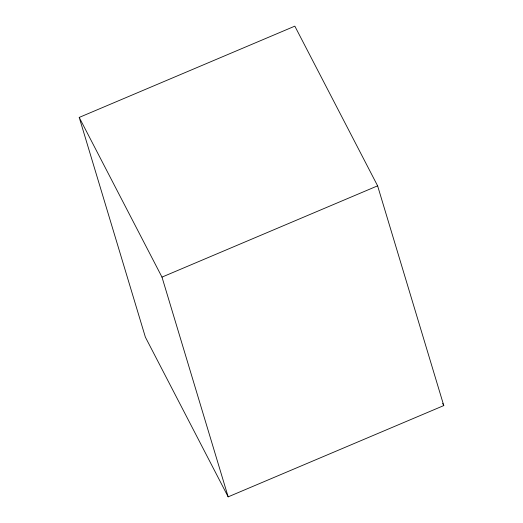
<?xml version="1.0" encoding="UTF-8"?>
<svg xmlns="http://www.w3.org/2000/svg" width="523" height="523" viewBox="0 0 523 523"><rect width="100%" height="100%" fill="white"/><g stroke="black" fill="none" stroke-linecap="round" stroke-linejoin="round"><path stroke-width="0.78" d="M79.215 117.42L294.835 26.15L377.613 185.835L443.785 405.58L228.165 496.85L145.387 337.165L79.215 117.42L161.986 277.112L228.165 496.85M161.986 277.112L377.613 185.835M442.661 403.41L443.785 405.58"/></g></svg>
